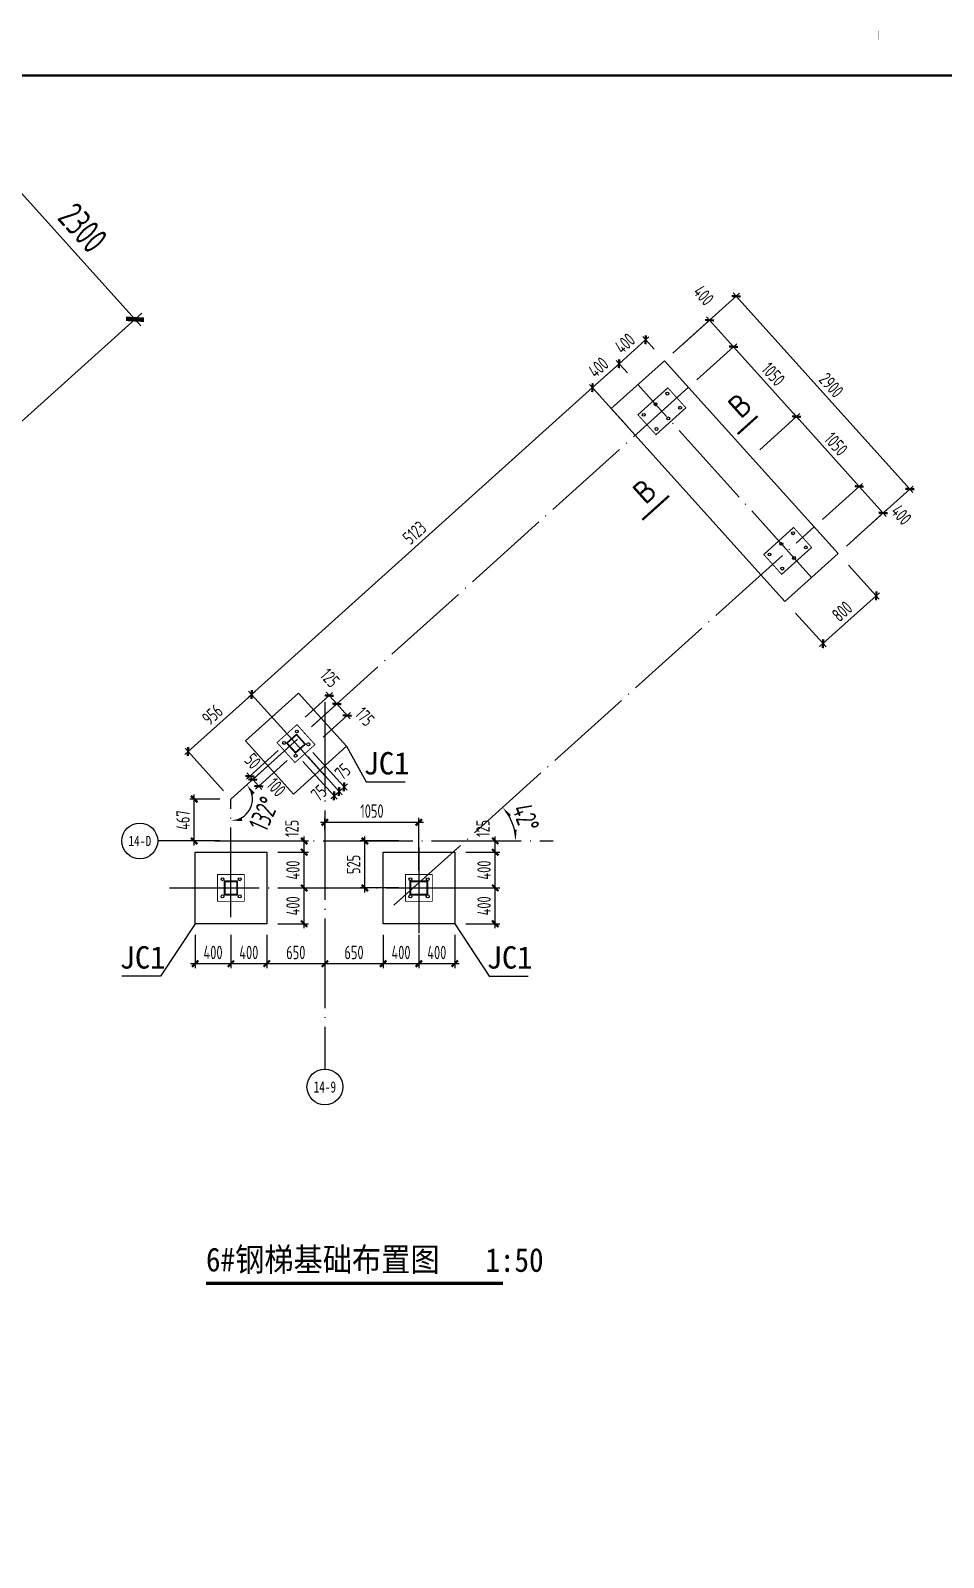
# Model space of a CAD drawing. Extents: x 458696 to 839151, y -191463 to 35158.
# Drawn here: x 516832 to 527031, y -168670 to -151606 of the extents above; entities that cross this region are included whole.
import ezdxf
from ezdxf.enums import TextEntityAlignment as Align

# ---------------------------------------------------------------- set-up
doc = ezdxf.new("R2010")
doc.units = 0
doc.header["$LTSCALE"] = 500
doc.linetypes.add('104-14# 核心筒$3$DOTE', pattern=[2.42, 2, -0.2, 0.02, -0.2])
doc.layers.get('0').update_dxf_attribs({"linetype": 'CONTINUOUS'})
doc.layers.get('Defpoints').update_dxf_attribs({"color": 167, "linetype": 'CONTINUOUS'})
for name, color, linetype in [('104-14# 核心筒$2$01-标注_轴线坐标', 132, 'CONTINUOUS'), ('104-14# 核心筒$2$AXIS_TEXT', 7, 'CONTINUOUS'), ('104-14# 核心筒$3$A_AXIS-轴线', 36, '104-14# 核心筒$3$DOTE'), ('DIM', 3, 'CONTINUOUS'), ('DIM_SYMB', 3, 'CONTINUOUS'), ('PUB_TEXT', 7, 'CONTINUOUS'), ('S0-柱', 2, 'CONTINUOUS')]:
    doc.layers.add(name, color=color, linetype=linetype)
doc.layers.add('THICK', color=6, linetype='CONTINUOUS', lineweight=0)
doc.styles.add('104-14# 核心筒$3$_TCH_AXIS', font='STXIHEI.TTF', dxfattribs={"width": 0.75})
doc.styles.add('TSSD_Dimension', font='tssdeng.shx', dxfattribs={"width": 0.7, "bigfont": 'TSSDCHN.SHX'})
doc.styles.add('TSSD_Label', font='Tssdeng.shx', dxfattribs={"width": 0.7, "bigfont": 'Hztxt.shx'})
doc.styles.add('宋体', font='', dxfattribs={"width": 0.9})
doc.styles.add('黑体', font='simhei.ttf')
doc.styles.get('宋体').set_extended_font_data('SimSun')
doc.dimstyles.new('TSAN_50_50', dxfattribs={"dimtxt": 225, "dimasz": 50, "dimexe": 50, "dimexo": 125, "dimgap": 50, "dimtad": 2, "dimzin": 0, "dimdsep": 46, "dimtxsty": 'TSSD_Dimension', "dimblk": 'CLOSEDBLANK', "dimblk1": 'CLOSEDBLANK', "dimblk2": 'CLOSEDBLANK', "dimcen": 0, "dimdle": 50, "dimclrt": 7, "dimadec": 0, "dimazin": 0, "dimtfac": 1, "dimtdec": 0, "dimtix": 1, "dimtmove": 2, "dimatfit": 3, "dimldrblk": 'CLOSEDBLANK', "dimfxl": 1, "dimtolj": 1, "dimtzin": 0, "dimarcsym": 0})
doc.dimstyles.new('TSSD_100_100', dxfattribs={"dimtxt": 300, "dimasz": 100, "dimexe": 100, "dimexo": 250, "dimgap": 100, "dimtad": 1, "dimdec": 0, "dimzin": 0, "dimdsep": 46, "dimtxsty": 'TSSD_Dimension', "dimblk": 'ARCHTICK', "dimblk1": 'ARCHTICK', "dimblk2": 'ARCHTICK', "dimcen": 0, "dimdle": 100, "dimclrt": 7, "dimadec": 0, "dimazin": 0, "dimtfac": 1, "dimtdec": 0, "dimtix": 1, "dimtmove": 2, "dimatfit": 3, "dimfxl": 1, "dimtolj": 1, "dimtzin": 0, "dimarcsym": 0})
doc.dimstyles.new('TSSD_50_50', dxfattribs={"dimtxt": 150, "dimasz": 50, "dimexe": 50, "dimexo": 125, "dimgap": 50, "dimtad": 1, "dimdec": 0, "dimzin": 0, "dimdsep": 46, "dimtxsty": 'TSSD_Dimension', "dimblk": 'ARCHTICK', "dimblk1": 'ARCHTICK', "dimblk2": 'ARCHTICK', "dimcen": 0, "dimdle": 50, "dimclrt": 7, "dimadec": 0, "dimazin": 0, "dimtfac": 1, "dimtdec": 0, "dimtix": 1, "dimtmove": 2, "dimatfit": 3, "dimfxl": 1, "dimtolj": 1, "dimtzin": 0, "dimarcsym": 0})

# ---------------------------------------------------------------- blocks, each defined once
blk = doc.blocks.new('图框-A1')
for points, const_width in [([(0, 0), (841, 0), (841, 594), (0, 594)], 0.05), ([(766, 584), (25, 584), (25, 10), (766, 10)], 0.5)]:
    blk.add_lwpolyline(points, close=True, dxfattribs=dict(const_width=const_width))
at = {"const_width": 0.05}
blk.add_lwpolyline([(420.5, 594), (420.5, 592)], dxfattribs=at)
blk = doc.blocks.new('_ArchTick')
at = {"color": 0, "const_width": 0.5}
blk.add_lwpolyline([(-0.71, -0.71), (0.71, 0.71)], dxfattribs=at)
blk = doc.blocks.new('*D1083')
at = {"layer": 'Defpoints', "color": 0, "transparency": 16777216}
for p in [(524685, -155140), (523915, -155296), (524182, -155593)]:
    blk.add_point(p, dxfattribs=at)
at = {"layer": 'DIM', "color": 0, "lineweight": -2, "transparency": 16777216}
for p, q in [((524008, -155212), (524455, -154809)), ((524384, -154806), (524719, -155177)), ((524275, -155509), (524723, -155107))]:
    blk.add_line(p, q, dxfattribs=at)
at = {"layer": 'DIM', "color": 0, "lineweight": -2, "transparency": 16777216, "xscale": 50, "yscale": 50, "zscale": 50}
for p, rotation in [((524418, -154843), 131.999999999997), ((524685, -155140), 311.999999999997)]:
    blk.add_blockref('_ArchTick', p, dxfattribs=dict(at, rotation=rotation))
at = {"layer": 'DIM', "color": 7, "transparency": 16777216, "insert": (524352, -154565), "char_height": 150, "attachment_point": 5, "rotation": 312, "style": 'TSSD_Dimension'}
blk.add_mtext('\\A1;400', dxfattribs=at)
blk = doc.blocks.new('*D1084')
at = {"layer": 'Defpoints', "color": 0, "transparency": 16777216}
for p in [(524885, -156373), (526091, -156701), (525588, -157153)]:
    blk.add_point(p, dxfattribs=at)
at = {"layer": 'DIM', "color": 0, "lineweight": -2, "transparency": 16777216}
for p, q in [((524978, -156290), (525425, -155887)), ((525355, -155883), (526124, -156738)), ((525681, -157070), (526128, -156667))]:
    blk.add_line(p, q, dxfattribs=at)
at = {"layer": 'DIM', "color": 0, "lineweight": -2, "transparency": 16777216, "xscale": 50, "yscale": 50, "zscale": 50}
for p, rotation in [((525388, -155920), 131.9999999981736), ((526091, -156701), 311.9999999981736)]:
    blk.add_blockref('_ArchTick', p, dxfattribs=dict(at, rotation=rotation))
at = {"layer": 'DIM', "color": 7, "transparency": 16777216, "insert": (525832, -156227), "char_height": 150, "attachment_point": 5, "rotation": 312, "style": 'TSSD_Dimension'}
blk.add_mtext('\\A1;1050', dxfattribs=at)
blk = doc.blocks.new('*D1085')
at = {"layer": 'Defpoints', "color": 0, "transparency": 16777216}
for p in [(525588, -157153), (526358, -156998), (525855, -157451)]:
    blk.add_point(p, dxfattribs=at)
at = {"layer": 'DIM', "color": 0, "lineweight": -2, "transparency": 16777216}
for p, q in [((525681, -157070), (526128, -156667)), ((526057, -156663), (526392, -157035)), ((525948, -157367), (526395, -156964))]:
    blk.add_line(p, q, dxfattribs=at)
at = {"layer": 'DIM', "color": 0, "lineweight": -2, "transparency": 16777216, "xscale": 50, "yscale": 50, "zscale": 50}
for p, rotation in [((526091, -156701), 131.9999999981736), ((526358, -156998), 311.9999999981736)]:
    blk.add_blockref('_ArchTick', p, dxfattribs=dict(at, rotation=rotation))
at = {"layer": 'DIM', "color": 7, "transparency": 16777216, "insert": (526561, -157018), "char_height": 150, "attachment_point": 5, "rotation": 312, "style": 'TSSD_Dimension'}
blk.add_mtext('\\A1;400', dxfattribs=at)
blk = doc.blocks.new('_ClosedBlank')
at = {"color": 0}
blk.add_lwpolyline([(0, 0, 0, 0.658, 0), (-2.5, 0, 0.658, 0.658, 0)], format="xyseb", dxfattribs=at)
blk = doc.blocks.new('*D1086')
at = {"layer": 'Defpoints', "color": 0, "transparency": 16777216}
for p in [(525588, -157153), (522235, -160527), (518893, -160663), (522672, -160663), (520891, -161382)]:
    blk.add_point(p, dxfattribs=at)
at = {"layer": 'DIM', "color": 0, "lineweight": -2, "transparency": 16777216}
blk.add_arc((521690, -160663), 562, 5.102, 36.898, dxfattribs=at)
at = {"layer": 'DIM', "color": 0, "lineweight": -2, "transparency": 16777216, "xscale": 50, "yscale": 50, "zscale": 50}
for p, rotation in [((522107, -160287), 129.449015400018), ((522252, -160663), 272.5509846000073)]:
    blk.add_blockref('_ClosedBlank', p, dxfattribs=dict(at, rotation=rotation))
at = {"layer": 'DIM', "color": 7, "transparency": 16777216, "insert": (522366, -160403), "char_height": 225, "attachment_point": 5, "rotation": 291, "style": 'TSSD_Dimension'}
blk.add_mtext('\\A1;42°', dxfattribs=at)
blk = doc.blocks.new('*D1095')
at = {"layer": 'Defpoints', "color": 0, "transparency": 16777216}
for p in [(523407, -155329), (523584, -155526), (523287, -155794)]:
    blk.add_point(p, dxfattribs=at)
at = {"layer": 'DIM', "color": 0, "lineweight": -2, "transparency": 16777216}
for p, q in [((523072, -155630), (523444, -155296)), ((523500, -155433), (523373, -155292)), ((523203, -155701), (523076, -155560))]:
    blk.add_line(p, q, dxfattribs=at)
at = {"layer": 'DIM', "color": 0, "lineweight": -2, "transparency": 16777216, "xscale": 50, "yscale": 50, "zscale": 50}
for p, rotation in [((523407, -155329), 41.99999999569847), ((523110, -155597), 221.9999999956985)]:
    blk.add_blockref('_ArchTick', p, dxfattribs=dict(at, rotation=rotation))
at = {"layer": 'DIM', "color": 7, "transparency": 16777216, "insert": (523175, -155370), "char_height": 150, "attachment_point": 5, "rotation": 42, "style": 'TSSD_Dimension'}
blk.add_mtext('\\A1;400', dxfattribs=at)
blk = doc.blocks.new('*D1096')
at = {"layer": 'Defpoints', "color": 0, "transparency": 16777216}
for p in [(525889, -157488), (526280, -157922), (525294, -158023)]:
    blk.add_point(p, dxfattribs=at)
at = {"layer": 'DIM', "color": 0, "lineweight": -2, "transparency": 16777216}
for p, q in [((525972, -157581), (526313, -157960)), ((525648, -158491), (526317, -157889)), ((525378, -158116), (525719, -158495))]:
    blk.add_line(p, q, dxfattribs=at)
at = {"layer": 'DIM', "color": 0, "lineweight": -2, "transparency": 16777216, "xscale": 50, "yscale": 50, "zscale": 50}
for p, rotation in [((526280, -157922), 41.99999999569847), ((525686, -158458), 221.9999999956985)]:
    blk.add_blockref('_ArchTick', p, dxfattribs=dict(at, rotation=rotation))
at = {"layer": 'DIM', "color": 7, "transparency": 16777216, "insert": (525899, -158097), "char_height": 150, "attachment_point": 5, "rotation": 42, "style": 'TSSD_Dimension'}
blk.add_mtext('\\A1;800', dxfattribs=at)
blk = doc.blocks.new('*D1132')
at = {"layer": 'Defpoints', "color": 0, "transparency": 16777216}
for p in [(523704, -155061), (523881, -155258), (523584, -155526)]:
    blk.add_point(p, dxfattribs=at)
at = {"layer": 'DIM', "color": 0, "lineweight": -2, "transparency": 16777216}
for p, q in [((523370, -155363), (523741, -155028)), ((523798, -155166), (523671, -155024)), ((523500, -155433), (523373, -155292))]:
    blk.add_line(p, q, dxfattribs=at)
at = {"layer": 'DIM', "color": 0, "lineweight": -2, "transparency": 16777216, "xscale": 50, "yscale": 50, "zscale": 50}
for p, rotation in [((523704, -155061), 41.99999999569847), ((523407, -155329), 221.9999999956985)]:
    blk.add_blockref('_ArchTick', p, dxfattribs=dict(at, rotation=rotation))
at = {"layer": 'DIM', "color": 7, "transparency": 16777216, "insert": (523472, -155102), "char_height": 150, "attachment_point": 5, "rotation": 42, "style": 'TSSD_Dimension'}
blk.add_mtext('\\A1;400', dxfattribs=at)
blk = doc.blocks.new('*D1133')
at = {"layer": 'Defpoints', "color": 0, "transparency": 16777216}
for p in [(524182, -155593), (525388, -155920), (524885, -156373)]:
    blk.add_point(p, dxfattribs=at)
at = {"layer": 'DIM', "color": 0, "lineweight": -2, "transparency": 16777216}
for p, q in [((524275, -155509), (524723, -155107)), ((524652, -155103), (525421, -155957)), ((524978, -156290), (525425, -155887))]:
    blk.add_line(p, q, dxfattribs=at)
at = {"layer": 'DIM', "color": 0, "lineweight": -2, "transparency": 16777216, "xscale": 50, "yscale": 50, "zscale": 50}
for p, rotation in [((524685, -155140), 131.9999999981736), ((525388, -155920), 311.9999999981736)]:
    blk.add_blockref('_ArchTick', p, dxfattribs=dict(at, rotation=rotation))
at = {"layer": 'DIM', "color": 7, "transparency": 16777216, "insert": (525130, -155447), "char_height": 150, "attachment_point": 5, "rotation": 312, "style": 'TSSD_Dimension'}
blk.add_mtext('\\A1;1050', dxfattribs=at)
blk = doc.blocks.new('*D1134')
at = {"layer": 'Defpoints', "color": 0, "transparency": 16777216}
for p in [(524008, -155212), (526655, -156730), (525948, -157367)]:
    blk.add_point(p, dxfattribs=at)
at = {"layer": 'DIM', "color": 0, "lineweight": -2, "transparency": 16777216}
for p, q in [((524101, -155128), (524752, -154542)), ((524681, -154538), (526689, -156768)), ((526041, -157283), (526693, -156697))]:
    blk.add_line(p, q, dxfattribs=at)
at = {"layer": 'DIM', "color": 0, "lineweight": -2, "transparency": 16777216, "xscale": 50, "yscale": 50, "zscale": 50}
for p, rotation in [((524715, -154575), 131.9999999999982), ((526655, -156730), 311.9999999999982)]:
    blk.add_blockref('_ArchTick', p, dxfattribs=dict(at, rotation=rotation))
at = {"layer": 'DIM', "color": 7, "transparency": 16777216, "insert": (525778, -155569), "char_height": 150, "attachment_point": 5, "rotation": 312, "style": 'TSSD_Dimension'}
blk.add_mtext('\\A1;2900', dxfattribs=at)
blk = doc.blocks.new('*D1138')
at = {"layer": 'Defpoints', "color": 0, "transparency": 16777216}
for p in [(521171, -161588), (521571, -161588), (521171, -162034)]:
    blk.add_point(p, dxfattribs=at)
at = {"layer": 'DIM', "color": 0, "lineweight": -2, "transparency": 16777216}
for p, q in [((521171, -161713), (521171, -162084)), ((521571, -161713), (521571, -162084)), ((521621, -162034), (521121, -162034))]:
    blk.add_line(p, q, dxfattribs=at)
at = {"layer": 'DIM', "color": 0, "lineweight": -2, "transparency": 16777216, "xscale": 50, "yscale": 50, "zscale": 50, "rotation": 180}
blk.add_blockref('_ArchTick', (521171, -162034), dxfattribs=at)
at = {"layer": 'DIM', "color": 0, "lineweight": -2, "transparency": 16777216, "xscale": 50, "yscale": 50, "zscale": 50}
blk.add_blockref('_ArchTick', (521571, -162034), dxfattribs=at)
at = {"layer": 'DIM', "color": 7, "transparency": 16777216, "insert": (521371, -161909), "char_height": 150, "attachment_point": 5, "style": 'TSSD_Dimension'}
blk.add_mtext('\\A1;400', dxfattribs=at)
blk = doc.blocks.new('*D1139')
at = {"layer": 'Defpoints', "color": 0, "transparency": 16777216}
for p in [(520121, -161588), (520771, -161588), (520121, -162034)]:
    blk.add_point(p, dxfattribs=at)
at = {"layer": 'DIM', "color": 0, "lineweight": -2, "transparency": 16777216}
for p, q in [((520121, -161713), (520121, -162084)), ((520771, -161713), (520771, -162084)), ((520821, -162034), (520071, -162034))]:
    blk.add_line(p, q, dxfattribs=at)
at = {"layer": 'DIM', "color": 0, "lineweight": -2, "transparency": 16777216, "xscale": 50, "yscale": 50, "zscale": 50, "rotation": 180}
blk.add_blockref('_ArchTick', (520121, -162034), dxfattribs=at)
at = {"layer": 'DIM', "color": 0, "lineweight": -2, "transparency": 16777216, "xscale": 50, "yscale": 50, "zscale": 50}
blk.add_blockref('_ArchTick', (520771, -162034), dxfattribs=at)
at = {"layer": 'DIM', "color": 7, "transparency": 16777216, "insert": (520446, -161909), "char_height": 150, "attachment_point": 5, "style": 'TSSD_Dimension'}
blk.add_mtext('\\A1;650', dxfattribs=at)
blk = doc.blocks.new('*D1140')
at = {"layer": 'Defpoints', "color": 0, "transparency": 16777216}
for p in [(519471, -161588), (520121, -161588), (519471, -162034)]:
    blk.add_point(p, dxfattribs=at)
at = {"layer": 'DIM', "color": 0, "lineweight": -2, "transparency": 16777216}
for p, q in [((519471, -161713), (519471, -162084)), ((520121, -161713), (520121, -162084)), ((520171, -162034), (519421, -162034))]:
    blk.add_line(p, q, dxfattribs=at)
at = {"layer": 'DIM', "color": 0, "lineweight": -2, "transparency": 16777216, "xscale": 50, "yscale": 50, "zscale": 50, "rotation": 180}
blk.add_blockref('_ArchTick', (519471, -162034), dxfattribs=at)
at = {"layer": 'DIM', "color": 0, "lineweight": -2, "transparency": 16777216, "xscale": 50, "yscale": 50, "zscale": 50}
blk.add_blockref('_ArchTick', (520121, -162034), dxfattribs=at)
at = {"layer": 'DIM', "color": 7, "transparency": 16777216, "insert": (519796, -161909), "char_height": 150, "attachment_point": 5, "style": 'TSSD_Dimension'}
blk.add_mtext('\\A1;650', dxfattribs=at)
blk = doc.blocks.new('*D1141')
at = {"layer": 'Defpoints', "color": 0, "transparency": 16777216}
for p in [(519071, -161588), (519471, -161588), (519071, -162034)]:
    blk.add_point(p, dxfattribs=at)
at = {"layer": 'DIM', "color": 0, "lineweight": -2, "transparency": 16777216}
for p, q in [((519071, -161713), (519071, -162084)), ((519471, -161713), (519471, -162084)), ((519521, -162034), (519021, -162034))]:
    blk.add_line(p, q, dxfattribs=at)
at = {"layer": 'DIM', "color": 0, "lineweight": -2, "transparency": 16777216, "xscale": 50, "yscale": 50, "zscale": 50, "rotation": 180}
blk.add_blockref('_ArchTick', (519071, -162034), dxfattribs=at)
at = {"layer": 'DIM', "color": 0, "lineweight": -2, "transparency": 16777216, "xscale": 50, "yscale": 50, "zscale": 50}
blk.add_blockref('_ArchTick', (519471, -162034), dxfattribs=at)
at = {"layer": 'DIM', "color": 7, "transparency": 16777216, "insert": (519271, -161909), "char_height": 150, "attachment_point": 5, "style": 'TSSD_Dimension'}
blk.add_mtext('\\A1;400', dxfattribs=at)
blk = doc.blocks.new('*D1142')
at = {"layer": 'Defpoints', "color": 0, "transparency": 16777216}
for p in [(519471, -161188), (519889, -161188), (519471, -161588)]:
    blk.add_point(p, dxfattribs=at)
at = {"layer": 'DIM', "color": 0, "lineweight": -2, "transparency": 16777216}
for p, q in [((519596, -161188), (519939, -161188)), ((519889, -161638), (519889, -161138)), ((519596, -161588), (519939, -161588))]:
    blk.add_line(p, q, dxfattribs=at)
at = {"layer": 'DIM', "color": 0, "lineweight": -2, "transparency": 16777216, "xscale": 50, "yscale": 50, "zscale": 50}
for p, rotation in [((519889, -161188), 90), ((519889, -161588), 270)]:
    blk.add_blockref('_ArchTick', p, dxfattribs=dict(at, rotation=rotation))
at = {"layer": 'DIM', "color": 7, "transparency": 16777216, "insert": (519764, -161388), "char_height": 150, "attachment_point": 5, "rotation": 90, "style": 'TSSD_Dimension'}
blk.add_mtext('\\A1;400', dxfattribs=at)
blk = doc.blocks.new('*D1143')
at = {"layer": 'Defpoints', "color": 0, "transparency": 16777216}
for p in [(519471, -160663), (519889, -160663), (519471, -160788)]:
    blk.add_point(p, dxfattribs=at)
at = {"layer": 'DIM', "color": 0, "lineweight": -2, "transparency": 16777216}
for p, q in [((519596, -160663), (519939, -160663)), ((519889, -160838), (519889, -160613)), ((519596, -160788), (519939, -160788))]:
    blk.add_line(p, q, dxfattribs=at)
at = {"layer": 'DIM', "color": 0, "lineweight": -2, "transparency": 16777216, "xscale": 50, "yscale": 50, "zscale": 50}
for p, rotation in [((519889, -160663), 90), ((519889, -160788), 270)]:
    blk.add_blockref('_ArchTick', p, dxfattribs=dict(at, rotation=rotation))
at = {"layer": 'DIM', "color": 7, "transparency": 16777216, "insert": (519752, -160522), "char_height": 150, "attachment_point": 5, "rotation": 90, "style": 'TSSD_Dimension'}
blk.add_mtext('\\A1;125', dxfattribs=at)
blk = doc.blocks.new('*D1144')
at = {"layer": 'Defpoints', "color": 0, "transparency": 16777216}
for p in [(521571, -161188), (522024, -161188), (521571, -161588)]:
    blk.add_point(p, dxfattribs=at)
at = {"layer": 'DIM', "color": 0, "lineweight": -2, "transparency": 16777216}
for p, q in [((521696, -161188), (522074, -161188)), ((522024, -161638), (522024, -161138)), ((521696, -161588), (522074, -161588))]:
    blk.add_line(p, q, dxfattribs=at)
at = {"layer": 'DIM', "color": 0, "lineweight": -2, "transparency": 16777216, "xscale": 50, "yscale": 50, "zscale": 50}
for p, rotation in [((522024, -161188), 90), ((522024, -161588), 270)]:
    blk.add_blockref('_ArchTick', p, dxfattribs=dict(at, rotation=rotation))
at = {"layer": 'DIM', "color": 7, "transparency": 16777216, "insert": (521899, -161388), "char_height": 150, "attachment_point": 5, "rotation": 90, "style": 'TSSD_Dimension'}
blk.add_mtext('\\A1;400', dxfattribs=at)
blk = doc.blocks.new('*D1145')
at = {"layer": 'Defpoints', "color": 0, "transparency": 16777216}
for p in [(521571, -160663), (522024, -160663), (521571, -160788)]:
    blk.add_point(p, dxfattribs=at)
at = {"layer": 'DIM', "color": 0, "lineweight": -2, "transparency": 16777216}
for p, q in [((521696, -160663), (522074, -160663)), ((522024, -160838), (522024, -160613)), ((521696, -160788), (522074, -160788))]:
    blk.add_line(p, q, dxfattribs=at)
at = {"layer": 'DIM', "color": 0, "lineweight": -2, "transparency": 16777216, "xscale": 50, "yscale": 50, "zscale": 50}
for p, rotation in [((522024, -160663), 90), ((522024, -160788), 270)]:
    blk.add_blockref('_ArchTick', p, dxfattribs=dict(at, rotation=rotation))
at = {"layer": 'DIM', "color": 7, "transparency": 16777216, "insert": (521887, -160522), "char_height": 150, "attachment_point": 5, "rotation": 90, "style": 'TSSD_Dimension'}
blk.add_mtext('\\A1;125', dxfattribs=at)
blk = doc.blocks.new('*D1146')
at = {"layer": 'Defpoints', "color": 0, "transparency": 16777216}
for p in [(524182, -155593), (519071, -160195), (519071, -160195), (519238, -160368), (519071, -161513)]:
    blk.add_point(p, dxfattribs=at)
at = {"layer": 'DIM', "color": 0, "lineweight": -2, "transparency": 16777216}
blk.add_arc((519071, -160195), 240, 281.95, 30.05, dxfattribs=at)
at = {"layer": 'DIM', "color": 0, "lineweight": -2, "transparency": 16777216, "xscale": 50, "yscale": 50, "zscale": 50}
for p, rotation in [((519249, -160035), 126.0250197293078), ((519071, -160436), 185.9749802706861)]:
    blk.add_blockref('_ClosedBlank', p, dxfattribs=dict(at, rotation=rotation))
at = {"layer": 'DIM', "color": 7, "transparency": 16777216, "insert": (519439, -160359), "char_height": 225, "attachment_point": 5, "rotation": 66, "style": 'TSSD_Dimension'}
blk.add_mtext('\\A1;132°', dxfattribs=at)
blk = doc.blocks.new('*D1147')
at = {"layer": 'Defpoints', "color": 0, "transparency": 16777216}
for p in [(518661, -160195), (519071, -160195), (519071, -160663)]:
    blk.add_point(p, dxfattribs=at)
at = {"layer": 'DIM', "color": 0, "lineweight": -2, "transparency": 16777216}
for p, q in [((518946, -160195), (518611, -160195)), ((518661, -160713), (518661, -160145)), ((518946, -160663), (518611, -160663))]:
    blk.add_line(p, q, dxfattribs=at)
at = {"layer": 'DIM', "color": 0, "lineweight": -2, "transparency": 16777216, "xscale": 50, "yscale": 50, "zscale": 50}
for p, rotation in [((518661, -160195), 90), ((518661, -160663), 270)]:
    blk.add_blockref('_ArchTick', p, dxfattribs=dict(at, rotation=rotation))
at = {"layer": 'DIM', "color": 7, "transparency": 16777216, "insert": (518536, -160429), "char_height": 150, "attachment_point": 5, "rotation": 90, "style": 'TSSD_Dimension'}
blk.add_mtext('\\A1;467', dxfattribs=at)
blk = doc.blocks.new('*D1148')
at = {"layer": 'Defpoints', "color": 0, "transparency": 16777216}
for p in [(519303, -159025), (519781, -159556), (519071, -160195)]:
    blk.add_point(p, dxfattribs=at)
at = {"layer": 'DIM', "color": 0, "lineweight": -2, "transparency": 16777216}
for p, q in [((518555, -159698), (519340, -158991)), ((519697, -159463), (519269, -158987)), ((518987, -160103), (518559, -159627))]:
    blk.add_line(p, q, dxfattribs=at)
at = {"layer": 'DIM', "color": 0, "lineweight": -2, "transparency": 16777216, "xscale": 50, "yscale": 50, "zscale": 50}
for p, rotation in [((519303, -159025), 41.99999999999363), ((518592, -159664), 221.9999999999936)]:
    blk.add_blockref('_ArchTick', p, dxfattribs=dict(at, rotation=rotation))
at = {"layer": 'DIM', "color": 7, "transparency": 16777216, "insert": (518864, -159251), "char_height": 150, "attachment_point": 5, "rotation": 42, "style": 'TSSD_Dimension'}
blk.add_mtext('\\A1;956', dxfattribs=at)
blk = doc.blocks.new('*D1149')
at = {"layer": 'Defpoints', "color": 0, "transparency": 16777216}
for p in [(520253, -159131), (519809, -159363), (519893, -159456)]:
    blk.add_point(p, dxfattribs=at)
at = {"layer": 'DIM', "color": 0, "lineweight": -2, "transparency": 16777216}
for p, q in [((519902, -159279), (520207, -159005)), ((520136, -159001), (520287, -159168)), ((519985, -159372), (520290, -159097))]:
    blk.add_line(p, q, dxfattribs=at)
at = {"layer": 'DIM', "color": 0, "lineweight": -2, "transparency": 16777216, "xscale": 50, "yscale": 50, "zscale": 50}
for p, rotation in [((520170, -159038), 131.9999999999598), ((520253, -159131), 311.9999999999597)]:
    blk.add_blockref('_ArchTick', p, dxfattribs=dict(at, rotation=rotation))
at = {"layer": 'DIM', "color": 7, "transparency": 16777216, "insert": (520177, -158841), "char_height": 150, "attachment_point": 5, "rotation": 312, "style": 'TSSD_Dimension'}
blk.add_mtext('\\A1;125', dxfattribs=at)
blk = doc.blocks.new('*D1150')
at = {"layer": 'Defpoints', "color": 0, "transparency": 16777216}
for p in [(520370, -159261), (519893, -159456), (520010, -159586)]:
    blk.add_point(p, dxfattribs=at)
at = {"layer": 'DIM', "color": 0, "lineweight": -2, "transparency": 16777216}
for p, q in [((519985, -159372), (520290, -159097)), ((520220, -159094), (520404, -159298)), ((520103, -159502), (520408, -159228))]:
    blk.add_line(p, q, dxfattribs=at)
at = {"layer": 'DIM', "color": 0, "lineweight": -2, "transparency": 16777216, "xscale": 50, "yscale": 50, "zscale": 50}
for p, rotation in [((520253, -159131), 132.0000000004173), ((520370, -159261), 312.0000000004173)]:
    blk.add_blockref('_ArchTick', p, dxfattribs=dict(at, rotation=rotation))
at = {"layer": 'DIM', "color": 7, "transparency": 16777216, "insert": (520567, -159274), "char_height": 150, "attachment_point": 5, "rotation": 312, "style": 'TSSD_Dimension'}
blk.add_mtext('\\A1;175', dxfattribs=at)
blk = doc.blocks.new('*D1151')
at = {"layer": 'Defpoints', "color": 0, "transparency": 16777216}
for p in [(519692, -159569), (519725, -159606), (519314, -159976)]:
    blk.add_point(p, dxfattribs=at)
at = {"layer": 'DIM', "color": 0, "lineweight": -2, "transparency": 16777216}
for p, q in [((519599, -159653), (519244, -159973)), ((519632, -159690), (519277, -160010)), ((519281, -159939), (519248, -159902)), ((519281, -159939), (519314, -159976)), ((519314, -159976), (519348, -160013))]:
    blk.add_line(p, q, dxfattribs=at)
at = {"layer": 'DIM', "color": 0, "lineweight": -2, "transparency": 16777216, "xscale": 50, "yscale": 50, "zscale": 50}
for p, rotation in [((519281, -159939), 311.9999999999979), ((519314, -159976), 131.9999999999979)]:
    blk.add_blockref('_ArchTick', p, dxfattribs=dict(at, rotation=rotation))
at = {"layer": 'DIM', "color": 7, "transparency": 16777216, "insert": (519314, -159770), "char_height": 150, "attachment_point": 5, "rotation": 312, "style": 'TSSD_Dimension'}
blk.add_mtext('\\A1;50', dxfattribs=at)
blk = doc.blocks.new('*D1152')
at = {"layer": 'Defpoints', "color": 0, "transparency": 16777216}
for p in [(519725, -159606), (519792, -159681), (519381, -160051)]:
    blk.add_point(p, dxfattribs=at)
at = {"layer": 'DIM', "color": 0, "lineweight": -2, "transparency": 16777216}
for p, q in [((519632, -159690), (519277, -160010)), ((519699, -159764), (519344, -160084)), ((519281, -159939), (519415, -160088))]:
    blk.add_line(p, q, dxfattribs=at)
at = {"layer": 'DIM', "color": 0, "lineweight": -2, "transparency": 16777216, "xscale": 50, "yscale": 50, "zscale": 50}
for p, rotation in [((519314, -159976), 132.0000000004173), ((519381, -160051), 312.0000000004173)]:
    blk.add_blockref('_ArchTick', p, dxfattribs=dict(at, rotation=rotation))
at = {"layer": 'DIM', "color": 7, "transparency": 16777216, "insert": (519578, -160063), "char_height": 150, "attachment_point": 5, "rotation": 312, "style": 'TSSD_Dimension'}
blk.add_mtext('\\A1;100', dxfattribs=at)
blk = doc.blocks.new('*D1153')
at = {"layer": 'Defpoints', "color": 0, "transparency": 16777216}
for p in [(519792, -159681), (519848, -159630), (520279, -160109)]:
    blk.add_point(p, dxfattribs=at)
at = {"layer": 'DIM', "color": 0, "lineweight": -2, "transparency": 16777216}
for p, q in [((519876, -159773), (520257, -160196)), ((519932, -159723), (520312, -160146)), ((520223, -160159), (520186, -160193)), ((520223, -160159), (520279, -160109)), ((520279, -160109), (520316, -160075))]:
    blk.add_line(p, q, dxfattribs=at)
at = {"layer": 'DIM', "color": 0, "lineweight": -2, "transparency": 16777216, "xscale": 50, "yscale": 50, "zscale": 50}
for p, rotation in [((520279, -160109), 222.0000000000005), ((520223, -160159), 42.00000000000058)]:
    blk.add_blockref('_ArchTick', p, dxfattribs=dict(at, rotation=rotation))
at = {"layer": 'DIM', "color": 7, "transparency": 16777216, "insert": (520054, -160126), "char_height": 150, "attachment_point": 5, "rotation": 42, "style": 'TSSD_Dimension'}
blk.add_mtext('\\A1;75', dxfattribs=at)
blk = doc.blocks.new('*D1154')
at = {"layer": 'Defpoints', "color": 0, "transparency": 16777216}
for p in [(519848, -159630), (519904, -159580), (520335, -160059)]:
    blk.add_point(p, dxfattribs=at)
at = {"layer": 'DIM', "color": 0, "lineweight": -2, "transparency": 16777216}
for p, q in [((519987, -159673), (520368, -160096)), ((519932, -159723), (520312, -160146)), ((520335, -160059), (520372, -160025)), ((520279, -160109), (520242, -160142)), ((520279, -160109), (520335, -160059))]:
    blk.add_line(p, q, dxfattribs=at)
at = {"layer": 'DIM', "color": 0, "lineweight": -2, "transparency": 16777216, "xscale": 50, "yscale": 50, "zscale": 50}
for p, rotation in [((520279, -160109), 41.9999999956985), ((520335, -160059), 221.9999999956985)]:
    blk.add_blockref('_ArchTick', p, dxfattribs=dict(at, rotation=rotation))
at = {"layer": 'DIM', "color": 7, "transparency": 16777216, "insert": (520320, -159887), "char_height": 150, "attachment_point": 5, "rotation": 42, "style": 'TSSD_Dimension'}
blk.add_mtext('\\A1;75', dxfattribs=at)
blk = doc.blocks.new('*D1155')
at = {"layer": 'Defpoints', "color": 0, "transparency": 16777216}
for p in [(523588, -156128), (519303, -159025), (519781, -159556)]:
    blk.add_point(p, dxfattribs=at)
at = {"layer": 'DIM', "color": 0, "lineweight": -2, "transparency": 16777216}
for p, q in [((523147, -155563), (519265, -159058)), ((523504, -156035), (523076, -155560)), ((519697, -159463), (519269, -158987))]:
    blk.add_line(p, q, dxfattribs=at)
at = {"layer": 'DIM', "color": 0, "lineweight": -2, "transparency": 16777216, "xscale": 50, "yscale": 50, "zscale": 50}
for p, rotation in [((523110, -155597), 41.99999999999353), ((519303, -159025), 221.9999999999935)]:
    blk.add_blockref('_ArchTick', p, dxfattribs=dict(at, rotation=rotation))
at = {"layer": 'DIM', "color": 7, "transparency": 16777216, "insert": (521122, -157218), "char_height": 150, "attachment_point": 5, "rotation": 42, "style": 'TSSD_Dimension'}
blk.add_mtext('\\A1;5123', dxfattribs=at)
blk = doc.blocks.new('*D1156')
at = {"layer": 'Defpoints', "color": 0, "transparency": 16777216}
for p in [(520566, -160663), (521071, -160663), (521071, -161188)]:
    blk.add_point(p, dxfattribs=at)
at = {"layer": 'DIM', "color": 0, "lineweight": -2, "transparency": 16777216}
for p, q in [((520946, -160663), (520516, -160663)), ((520566, -161238), (520566, -160613)), ((520946, -161188), (520516, -161188))]:
    blk.add_line(p, q, dxfattribs=at)
at = {"layer": 'DIM', "color": 0, "lineweight": -2, "transparency": 16777216, "xscale": 50, "yscale": 50, "zscale": 50}
for p, rotation in [((520566, -160663), 90), ((520566, -161188), 270)]:
    blk.add_blockref('_ArchTick', p, dxfattribs=dict(at, rotation=rotation))
at = {"layer": 'DIM', "color": 7, "transparency": 16777216, "insert": (520441, -160925), "char_height": 150, "attachment_point": 5, "rotation": 90, "style": 'TSSD_Dimension'}
blk.add_mtext('\\A1;525', dxfattribs=at)
blk = doc.blocks.new('*D1157')
at = {"layer": 'Defpoints', "color": 0, "transparency": 16777216}
for p in [(521171, -160454), (520121, -160663), (521171, -161119)]:
    blk.add_point(p, dxfattribs=at)
at = {"layer": 'DIM', "color": 0, "lineweight": -2, "transparency": 16777216}
for p, q in [((520071, -160454), (521221, -160454)), ((520121, -160538), (520121, -160404)), ((521171, -160994), (521171, -160404))]:
    blk.add_line(p, q, dxfattribs=at)
at = {"layer": 'DIM', "color": 0, "lineweight": -2, "transparency": 16777216, "xscale": 50, "yscale": 50, "zscale": 50, "rotation": 180}
blk.add_blockref('_ArchTick', (520121, -160454), dxfattribs=at)
at = {"layer": 'DIM', "color": 0, "lineweight": -2, "transparency": 16777216, "xscale": 50, "yscale": 50, "zscale": 50}
blk.add_blockref('_ArchTick', (521171, -160454), dxfattribs=at)
at = {"layer": 'DIM', "color": 7, "transparency": 16777216, "insert": (520646, -160329), "char_height": 150, "attachment_point": 5, "style": 'TSSD_Dimension'}
blk.add_mtext('\\A1;1050', dxfattribs=at)
blk = doc.blocks.new('*D1158')
at = {"layer": 'Defpoints', "color": 0, "transparency": 16777216}
for p in [(519471, -160788), (519889, -160788), (519471, -161188)]:
    blk.add_point(p, dxfattribs=at)
at = {"layer": 'DIM', "color": 0, "lineweight": -2, "transparency": 16777216}
for p, q in [((519889, -161238), (519889, -160738)), ((519596, -160788), (519939, -160788)), ((519596, -161188), (519939, -161188))]:
    blk.add_line(p, q, dxfattribs=at)
at = {"layer": 'DIM', "color": 0, "lineweight": -2, "transparency": 16777216, "xscale": 50, "yscale": 50, "zscale": 50}
for p, rotation in [((519889, -160788), 90), ((519889, -161188), 270)]:
    blk.add_blockref('_ArchTick', p, dxfattribs=dict(at, rotation=rotation))
at = {"layer": 'DIM', "color": 7, "transparency": 16777216, "insert": (519764, -160988), "char_height": 150, "attachment_point": 5, "rotation": 90, "style": 'TSSD_Dimension'}
blk.add_mtext('\\A1;400', dxfattribs=at)
blk = doc.blocks.new('*D1159')
at = {"layer": 'Defpoints', "color": 0, "transparency": 16777216}
for p in [(518671, -161588), (519071, -161588), (518671, -162034)]:
    blk.add_point(p, dxfattribs=at)
at = {"layer": 'DIM', "color": 0, "lineweight": -2, "transparency": 16777216}
for p, q in [((518671, -161713), (518671, -162084)), ((519071, -161713), (519071, -162084)), ((519121, -162034), (518621, -162034))]:
    blk.add_line(p, q, dxfattribs=at)
at = {"layer": 'DIM', "color": 0, "lineweight": -2, "transparency": 16777216, "xscale": 50, "yscale": 50, "zscale": 50, "rotation": 180}
blk.add_blockref('_ArchTick', (518671, -162034), dxfattribs=at)
at = {"layer": 'DIM', "color": 0, "lineweight": -2, "transparency": 16777216, "xscale": 50, "yscale": 50, "zscale": 50}
blk.add_blockref('_ArchTick', (519071, -162034), dxfattribs=at)
at = {"layer": 'DIM', "color": 7, "transparency": 16777216, "insert": (518871, -161909), "char_height": 150, "attachment_point": 5, "style": 'TSSD_Dimension'}
blk.add_mtext('\\A1;400', dxfattribs=at)
blk = doc.blocks.new('*D1160')
at = {"layer": 'Defpoints', "color": 0, "transparency": 16777216}
for p in [(520771, -161588), (521171, -161588), (520771, -162034)]:
    blk.add_point(p, dxfattribs=at)
at = {"layer": 'DIM', "color": 0, "lineweight": -2, "transparency": 16777216}
for p, q in [((520771, -161713), (520771, -162084)), ((521171, -161713), (521171, -162084)), ((521221, -162034), (520721, -162034))]:
    blk.add_line(p, q, dxfattribs=at)
at = {"layer": 'DIM', "color": 0, "lineweight": -2, "transparency": 16777216, "xscale": 50, "yscale": 50, "zscale": 50, "rotation": 180}
blk.add_blockref('_ArchTick', (520771, -162034), dxfattribs=at)
at = {"layer": 'DIM', "color": 0, "lineweight": -2, "transparency": 16777216, "xscale": 50, "yscale": 50, "zscale": 50}
blk.add_blockref('_ArchTick', (521171, -162034), dxfattribs=at)
at = {"layer": 'DIM', "color": 7, "transparency": 16777216, "insert": (520971, -161909), "char_height": 150, "attachment_point": 5, "style": 'TSSD_Dimension'}
blk.add_mtext('\\A1;400', dxfattribs=at)
blk = doc.blocks.new('*D1161')
at = {"layer": 'Defpoints', "color": 0, "transparency": 16777216}
for p in [(521571, -160788), (522024, -160788), (521571, -161188)]:
    blk.add_point(p, dxfattribs=at)
at = {"layer": 'DIM', "color": 0, "lineweight": -2, "transparency": 16777216}
for p, q in [((522024, -161238), (522024, -160738)), ((521696, -160788), (522074, -160788)), ((521696, -161188), (522074, -161188))]:
    blk.add_line(p, q, dxfattribs=at)
at = {"layer": 'DIM', "color": 0, "lineweight": -2, "transparency": 16777216, "xscale": 50, "yscale": 50, "zscale": 50}
for p, rotation in [((522024, -160788), 90), ((522024, -161188), 270)]:
    blk.add_blockref('_ArchTick', p, dxfattribs=dict(at, rotation=rotation))
at = {"layer": 'DIM', "color": 7, "transparency": 16777216, "insert": (521899, -160988), "char_height": 150, "attachment_point": 5, "rotation": 90, "style": 'TSSD_Dimension'}
blk.add_mtext('\\A1;400', dxfattribs=at)
blk = doc.blocks.new('*D1167')
at = {"layer": 'Defpoints', "color": 0, "transparency": 16777216}
for p in [(516460, -153123), (513719, -155592), (515258, -157301)]:
    blk.add_point(p, dxfattribs=at)
at = {"layer": 'DIM', "color": 0, "lineweight": -2, "transparency": 16777216}
for p, q in [((513905, -155425), (516535, -153057)), ((518066, -154907), (516393, -153049)), ((515444, -157134), (518074, -154766))]:
    blk.add_line(p, q, dxfattribs=at)
at = {"layer": 'DIM', "color": 0, "lineweight": -2, "transparency": 16777216, "xscale": 100, "yscale": 100, "zscale": 100}
for p, rotation in [((516460, -153123), 131.9999999999994), ((517999, -154833), 311.9999999999994)]:
    blk.add_blockref('_ArchTick', p, dxfattribs=dict(at, rotation=rotation))
at = {"layer": 'DIM', "color": 7, "transparency": 16777216, "insert": (517416, -153811), "char_height": 300, "attachment_point": 5, "rotation": 312, "style": 'TSSD_Dimension'}
blk.add_mtext('\\A1;2300', dxfattribs=at)

msp = doc.modelspace()

# ---------------------------------------------------------------- linework, layer by layer
for p, q in [((523320.312, -155830.905), (523914.828, -155295.601)), ((523914.828, -155295.601), (525855.307, -157450.721)), ((523617.645, -155899.594), (523952.06, -155598.485)), ((525260.791, -157986.025), (523320.312, -155830.905)), ((523818.384, -156122.537), (524152.799, -155821.428)), ((525022.819, -157460.198), (525357.235, -157159.089)), ((525223.559, -157683.141), (525557.974, -157382.032)), ((525855.307, -157450.721), (525260.791, -157986.025))]:
    msp.add_line(p, q)
at = {"color": 5, "const_width": 10}
for points in [[(523617.645, -155899.594), (523952.06, -155598.485), (524152.799, -155821.428), (523818.384, -156122.537)], [(525022.819, -157460.198), (525357.235, -157159.089), (525557.974, -157382.032), (525223.559, -157683.141)], [(519586.092, -159563.53), (519786.832, -159786.474), (520009.775, -159585.734), (519809.036, -159362.791)], [(518920.766, -161337.957), (519220.766, -161337.957), (519220.766, -161037.957), (518920.766, -161037.957)], [(521020.766, -161337.957), (521320.766, -161337.957), (521320.766, -161037.957), (521020.766, -161037.957)]]:
    msp.add_lwpolyline(points, close=True, dxfattribs=at)
for points in [[(519827.539, -159009.722), (520362.844, -159604.238), (519768.328, -160139.543), (519233.023, -159545.027)], [(518670.766, -160787.957), (519470.766, -160787.957), (519470.766, -161587.957), (518670.766, -161587.957)], [(520770.766, -160787.957), (521570.766, -160787.957), (521570.766, -161587.957), (520770.766, -161587.957)]]:
    msp.add_lwpolyline(points, close=True)
for points in [[(520362.844, -159604.238), (520581.86, -160002.747), (521015.926, -160002.747)], [(518670.766, -161587.957), (518284.467, -162172.252), (517850.401, -162172.252)], [(521570.766, -161587.957), (521957.064, -162172.252), (522391.131, -162172.252)]]:
    msp.add_lwpolyline(points)
at = {"color": 200}
for centre in [(523814.62, -155782.099), (523946.155, -155663.664), (523683.084, -155900.534), (523957.055, -155940.289), (524088.59, -155821.854), (523825.519, -156058.724), (525351.33, -157224.268), (525088.259, -157461.138), (525219.794, -157342.703), (525362.229, -157500.893), (525493.765, -157382.458), (525230.693, -157619.328), (519806.862, -159439.604), (519665.077, -159567.268), (519794.14, -159710.607), (519935.925, -159582.943), (518976.394, -161090.97), (519169.277, -161090.97), (521076.394, -161090.97), (521269.277, -161090.97), (518976.394, -161281.761), (519169.277, -161281.761), (521076.394, -161281.761), (521269.277, -161281.761)]:
    msp.add_circle(centre, 16.279, dxfattribs=at)
at = {"layer": '104-14# 核心筒$2$01-标注_轴线坐标'}
for p, q in [((518892.681, -160662.957), (518252.975, -160662.957)), ((520120.766, -162836.309), (520120.766, -163211.309)), ((520120.766, -162836.309), (520120.766, -163211.309))]:
    msp.add_line(p, q, dxfattribs=at)
for centre in [(518052.975, -160662.957), (520120.766, -163411.309), (520120.766, -163411.309)]:
    msp.add_circle(centre, 200, dxfattribs=at)
at = {"layer": '104-14# 核心筒$3$A_AXIS-轴线'}
for p, q in [((519070.766, -160195.467), (524182.48, -155592.859)), ((525558.049, -157718.373), (523617.57, -155563.253)), ((520891.475, -161381.922), (525587.655, -157153.463)), ((520120.766, -159111.051), (520120.766, -162836.309)), ((519658.483, -159419.757), (520120.766, -159933.174)), ((519070.766, -161512.957), (519070.766, -160195.467)), ((518892.681, -160662.957), (522672.207, -160662.957)), ((521170.766, -160735.749), (521170.766, -161692.686)), ((518386.401, -161187.957), (521752.822, -161187.957))]:
    msp.add_line(p, q, dxfattribs=at)
at = {"layer": 'DIM_SYMB', "const_width": 35}
msp.add_lwpolyline([(518792.573, -165606.373), (522111.03, -165606.373)], dxfattribs=at)
at = {"layer": 'S0-柱'}
for points in [[(519692.013, -159569.081), (519792.383, -159680.553), (519903.854, -159580.183), (519803.485, -159468.712)], [(519692.013, -159569.081), (519792.383, -159680.553), (519903.854, -159580.183), (519803.485, -159468.712)], [(519700.487, -159569.525), (519792.827, -159672.079), (519895.381, -159579.739), (519803.041, -159477.185)], [(518995.766, -161262.957), (519145.766, -161262.957), (519145.766, -161112.957), (518995.766, -161112.957)], [(519001.766, -161256.957), (519139.766, -161256.957), (519139.766, -161118.957), (519001.766, -161118.957)], [(521070.766, -161262.957), (521270.766, -161262.957), (521270.766, -161112.957), (521070.766, -161112.957)], [(521076.766, -161256.957), (521264.766, -161256.957), (521264.766, -161118.957), (521076.766, -161118.957)]]:
    msp.add_lwpolyline(points, close=True, dxfattribs=at)
at = {"layer": 'THICK', "const_width": 25}
for points in [[(524731.679, -156115.621), (524954.623, -155914.882)], [(523964.916, -156806.017), (523667.658, -157073.67)]]:
    msp.add_lwpolyline(points, dxfattribs=at)

# ---------------------------------------------------------------- block references
at = {"xscale": 50, "yscale": 50, "zscale": 50}
msp.add_blockref('图框-A1', (505278.024, -181307.375), dxfattribs=at)

# ---------------------------------------------------------------- texts
at = {"layer": '104-14# 核心筒$2$AXIS_TEXT', "style": '104-14# 核心筒$3$_TCH_AXIS'}
for s, height, width, p, p2 in [('14-D', 114.7595, 0.761209, (517925.274, -160720.337), (518180.676, -160720.337)), ('14-9', 126.055, 0.743037, (519995.756, -163474.337), (520245.776, -163474.337)), ('14-9', 126.055, 0.743037, (519995.756, -163474.337), (520245.776, -163474.337))]:
    msp.add_text(s, height=height, dxfattribs=dict(at, width=width)).set_placement(p, p2, align=Align.FIT)
at = {"layer": 'PUB_TEXT', "style": '宋体', "width": 0.9}
for s, p in [('6#钢梯基础布置图', (518792.573, -165473.328)), ('1:50', (521913.304, -165477.913))]:
    msp.add_text(s, height=265.8228, dxfattribs=at).set_placement(p)
at = {"layer": 'THICK', "style": 'TSSD_Label'}
for p in [(524766.164, -155955.614), (523702.143, -156913.663)]:
    msp.add_text('B', height=250, rotation=42, dxfattribs=at).set_placement(p)
at = {"layer": 'THICK', "style": '黑体'}
for p in [(520553.457, -159919.414), (517828.319, -162088.919), (521928.662, -162088.919)]:
    msp.add_text('JC1', height=250, dxfattribs=at).set_placement(p)

# ---------------------------------------------------------------- dimensions: what is measured, and where the dimension line sits
at = {"layer": 'DIM'}
for p1, p2, distance, dimstyle, picture, middle in [((515257.725, -157301.256), (513718.725, -155592.023), -3689.2, 'TSSD_100_100', '*D1167', (517415.621, -153810.801)), ((524007.721, -155211.96), (525948.2, -157367.08), 951.562, 'TSSD_50_50', '*D1134', (525778.002, -155569.159)), ((523587.964, -156128.163), (519781.071, -159555.905), -715.017, 'TSSD_50_50', '*D1155', (521122.437, -157217.78)), ((519070.766, -160195.467), (519781.071, -159555.905), 715.017, 'TSSD_50_50', '*D1148', (518863.838, -159251.432)), ((519070.766, -160662.957), (519070.766, -160195.467), 409.854, 'TSSD_50_50', '*D1147', (518535.912, -160429.212))]:
    dim = msp.add_aligned_dim(p1=p1, p2=p2, distance=distance, dimstyle=dimstyle, dxfattribs=at)
    dim.commit()
    dim.dimension.update_dxf_attribs({"geometry": picture, "text_midpoint": middle})
for base, p1, p2, angle, picture, middle, dimtype in [((524685.417, -155140.012), (523914.828, -155295.601), (524182.48, -155592.859), 312, '*D1083', (524352.3, -154564.558), 161), ((526358.244, -156997.874), (525587.655, -157153.463), (525855.307, -157450.721), 132, '*D1085', (526561.16, -157017.745), 160), ((520253.196, -159130.802), (519809.036, -159362.791), (519892.543, -159455.535), 312, '*D1149', (520177.442, -158841.178), 161), ((520370.428, -159261.001), (519892.543, -159455.535), (520009.775, -159585.734), 132, '*D1150', (520567.039, -159273.87), 160), ((519314.332, -159976.159), (519692.013, -159569.081), (519725.336, -159606.09), 312, '*D1151', (519313.984, -159770.282), 161), ((519381.379, -160050.622), (519725.336, -159606.09), (519792.383, -159680.553), 132, '*D1152', (519577.99, -160063.491), 160), ((520278.981, -160108.89), (519792.383, -159680.553), (519848.118, -159630.368), 42, '*D1153', (520054.377, -160126.1), 161), ((520334.717, -160058.705), (519848.118, -159630.368), (519903.854, -159580.183), 222, '*D1154', (520319.575, -159887.315), 160), ((519889.293, -160662.957), (519470.766, -160787.957), (519470.766, -160662.957), 90, '*D1143', (519751.793, -160521.835), 160), ((522024.1, -160662.957), (521570.766, -160787.957), (521570.766, -160662.957), 90, '*D1145', (521886.6, -160521.835), 160)]:
    dim = msp.add_linear_dim(base=base, p1=p1, p2=p2, angle=angle, dimstyle='TSSD_50_50', dxfattribs=at)
    dim.commit()
    dim.dimension.update_dxf_attribs({"geometry": picture, "text_midpoint": middle, "dimtype": dimtype})
for base, p1, p2, angle, picture, middle in [((523704.041, -155061.498), (523584.114, -155526.096), (523881.371, -155258.444), 222, '*D1132', (523471.77, -155102.431)), ((525388.005, -155920.314), (524182.48, -155592.859), (524885.067, -156373.161), 132, '*D1133', (525129.604, -155446.522)), ((523406.783, -155329.15), (523286.856, -155793.748), (523584.114, -155526.096), 222, '*D1095', (523174.512, -155370.083)), ((526090.592, -156700.616), (524885.067, -156373.161), (525587.655, -157153.463), 132, '*D1084', (525832.191, -156226.824)), ((526280.042, -157922.437), (525294.247, -158023.183), (525888.763, -157487.878), 222, '*D1096', (525899.143, -158097.196)), ((519889.293, -160787.957), (519470.766, -161187.957), (519470.766, -160787.957), 90, '*D1158', (519764.293, -160987.957)), ((520566.038, -160662.957), (521070.766, -161187.957), (521070.766, -160662.957), 90, '*D1156', (520441.038, -160925.457)), ((522024.1, -160787.957), (521570.766, -161187.957), (521570.766, -160787.957), 90, '*D1161', (521899.1, -160987.957)), ((519889.293, -161187.957), (519470.766, -161587.957), (519470.766, -161187.957), 90, '*D1142', (519764.293, -161387.957)), ((522024.1, -161187.957), (521570.766, -161587.957), (521570.766, -161187.957), 90, '*D1144', (521899.1, -161387.957))]:
    dim = msp.add_linear_dim(base=base, p1=p1, p2=p2, angle=angle, dimstyle='TSSD_50_50', dxfattribs=at)
    dim.commit()
    dim.dimension.update_dxf_attribs({"geometry": picture, "text_midpoint": middle})
for base, line1, line2, picture, middle in [((519237.6, -160368.229), ((519070.766, -161512.957), (519070.766, -160195.467)), ((519070.766, -160195.467), (524182.48, -155592.859)), '*D1146', (519438.621, -160359.247)), ((522234.974, -160527.072), ((520891.475, -161381.922), (525587.655, -157153.463)), ((518892.681, -160662.957), (522672.207, -160662.957)), '*D1086', (522366.058, -160403.43))]:
    dim = msp.add_angular_dim_2l(base=base, line1=line1, line2=line2, dimstyle='TSAN_50_50', dxfattribs=at)
    dim.commit()
    dim.dimension.update_dxf_attribs({"geometry": picture, "text_midpoint": middle})
for base, p1, p2, picture, middle in [((521170.766, -160453.992), (520120.766, -160662.957), (521170.766, -161118.957), '*D1157', (520645.766, -160328.992)), ((518670.766, -162033.657), (519070.766, -161587.957), (518670.766, -161587.957), '*D1159', (518870.766, -161908.657)), ((519070.766, -162033.657), (519470.766, -161587.957), (519070.766, -161587.957), '*D1141', (519270.766, -161908.657)), ((519470.766, -162033.657), (520120.766, -161587.957), (519470.766, -161587.957), '*D1140', (519795.766, -161908.657)), ((520120.766, -162033.657), (520770.766, -161587.957), (520120.766, -161587.957), '*D1139', (520445.766, -161908.657)), ((520770.766, -162033.657), (521170.766, -161587.957), (520770.766, -161587.957), '*D1160', (520970.766, -161908.657)), ((521170.766, -162033.657), (521570.766, -161587.957), (521170.766, -161587.957), '*D1138', (521370.766, -161908.657))]:
    dim = msp.add_linear_dim(base=base, p1=p1, p2=p2, dimstyle='TSSD_50_50', dxfattribs=at)
    dim.commit()
    dim.dimension.update_dxf_attribs({"geometry": picture, "text_midpoint": middle})

doc.saveas('drawing.dxf')
